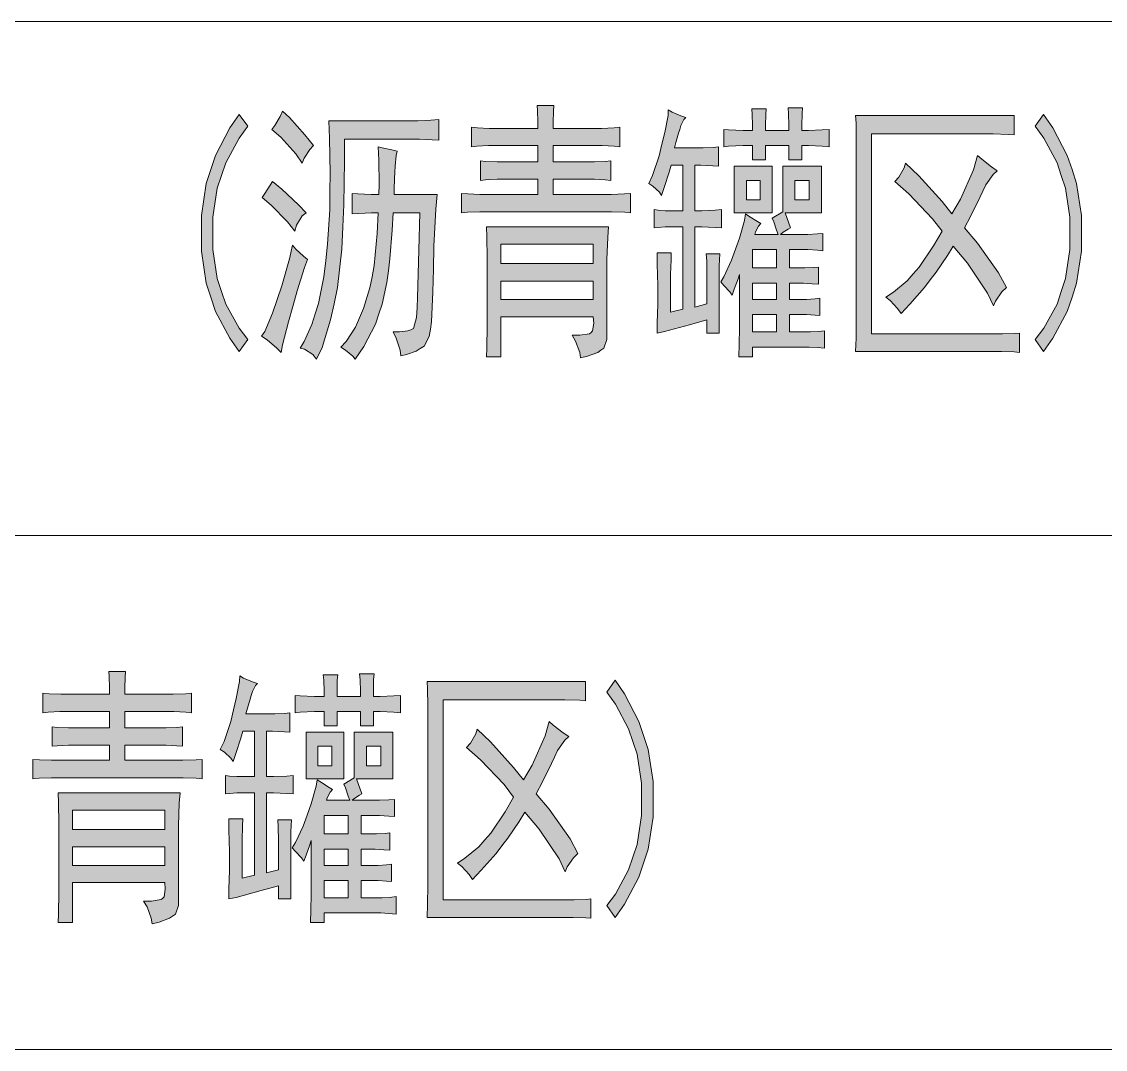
# Model space of a CAD drawing. Header units: millimetres. Extents: x 0 to 207, y 0 to 293.
# Drawn here: x 100.59 to 117.21, y 188.44 to 204.21 of the extents above; entities that cross this region are included whole.
import ezdxf

# ---------------------------------------------------------------- set-up
doc = ezdxf.new("R2010")
doc.units = ezdxf.units.MM

msp = doc.modelspace()

# ---------------------------------------------------------------- hatches: boundary and pattern name
h = msp.add_hatch(color=0)
h.dxf.hatch_style = 2
h.paths.add_polyline_path([(108.757861, 202.921306), (108.750806, 202.836639), (108.74375, 202.663778), (108.74375, 202.572056), (109.385806, 202.572056), (109.488111, 202.572056), (109.682139, 202.579111), (109.766806, 202.589694), (109.766806, 202.289833), (109.682139, 202.296889), (109.495167, 202.307472), (109.396389, 202.307472), (108.74375, 202.307472), (108.74375, 202.057), (109.304667, 202.057), (109.37875, 202.057), (109.541028, 202.064056), (109.629222, 202.074639), (109.629222, 201.774778), (109.541028, 201.781833), (109.37875, 201.792417), (109.304667, 201.792417), (108.74375, 201.792417), (108.74375, 201.559583), (109.523389, 201.559583), (109.63275, 201.559583), (109.837361, 201.566639), (109.929083, 201.573694), (109.929083, 201.277361), (109.844417, 201.284417), (109.639806, 201.291472), (109.523389, 201.291472), (107.710111, 201.291472), (107.618389, 201.291472), (107.431417, 201.284417), (107.339694, 201.277361), (107.339694, 201.573694), (107.438472, 201.566639), (107.621917, 201.559583), (107.710111, 201.559583), (108.510917, 201.559583), (108.510917, 201.792417), (107.978222, 201.792417), (107.8865, 201.792417), (107.710111, 201.781833), (107.628972, 201.774778), (107.628972, 202.074639), (107.710111, 202.064056), (107.8865, 202.057), (107.978222, 202.057), (108.510917, 202.057), (108.510917, 202.307472), (107.851222, 202.307472), (107.752444, 202.307472), (107.572528, 202.296889), (107.491389, 202.289833), (107.491389, 202.589694), (107.583111, 202.579111), (107.763028, 202.572056), (107.851222, 202.572056), (108.510917, 202.572056), (108.510917, 202.670833), (108.507389, 202.847222), (108.500333, 202.921306)])
h = msp.add_hatch(color=0)
h.dxf.hatch_style = 2
h.paths.add_polyline_path([(104.062389, 199.333556), (103.931861, 199.150111), (103.787222, 199.351194), (103.5685, 199.763944), (103.497944, 199.982667), (103.423861, 200.197861), (103.353306, 200.688222), (103.353306, 200.959861), (103.353306, 201.235028), (103.423861, 201.725389), (103.497944, 201.940583), (103.5685, 202.155778), (103.787222, 202.579111), (103.931861, 202.78725), (104.062389, 202.603806), (103.928333, 202.423889), (103.72725, 202.042889), (103.660222, 201.848861), (103.593194, 201.654833), (103.526167, 201.210333), (103.526167, 200.959861), (103.526167, 200.712917), (103.593194, 200.268417), (103.660222, 200.070861), (103.72725, 199.876833), (103.928333, 199.506417)])
h = msp.add_hatch(color=0)
h.dxf.hatch_style = 2
h.paths.add_polyline_path([(104.595083, 202.836639), (104.700917, 202.737861), (104.937278, 202.473278), (105.071333, 202.307472), (105.014889, 202.2475), (104.926694, 202.113444), (104.898472, 202.039361), (104.799694, 202.180472), (104.566861, 202.438), (104.432806, 202.554417), (104.478667, 202.614389), (104.559806, 202.7555)])
h = msp.add_hatch(color=0)
h.dxf.hatch_style = 2
h.paths.add_polyline_path([(111.290806, 199.432333), (111.103833, 199.432333), (111.103833, 199.633417), (110.835722, 199.559333), (110.454722, 199.457028), (110.338306, 199.432333), (110.341833, 199.584028), (110.348889, 199.873306), (110.348889, 200.014417), (110.348889, 200.162583), (110.341833, 200.487139), (110.338306, 200.663528), (110.557028, 200.663528), (110.5535, 200.554167), (110.546444, 200.328389), (110.546444, 200.2155), (110.546444, 199.749833), (110.733417, 199.799222), (110.733417, 201.062167), (110.511167, 201.062167), (110.465306, 201.062167), (110.355944, 201.051583), (110.292444, 201.044528), (110.292444, 201.32675), (110.355944, 201.316167), (110.465306, 201.309111), (110.511167, 201.309111), (110.733417, 201.309111), (110.733417, 202.007611), (110.557028, 202.007611), (110.52175, 201.89825), (110.447667, 201.665417), (110.408861, 201.541944), (110.373583, 201.591333), (110.274806, 201.683056), (110.211306, 201.725389), (110.26775, 201.848861), (110.370056, 202.15225), (110.412389, 202.332167), (110.45825, 202.508556), (110.507639, 202.769611), (110.511167, 202.854278), (110.571139, 202.819), (110.705194, 202.762556), (110.779278, 202.737861), (110.751056, 202.706111), (110.705194, 202.614389), (110.687556, 202.554417), (110.669917, 202.497972), (110.627583, 202.356861), (110.606417, 202.272194), (110.976833, 202.272194), (111.047389, 202.272194), (111.199083, 202.27925), (111.280222, 202.289833), (111.280222, 201.989972), (111.192028, 201.997028), (111.012111, 202.007611), (110.920389, 202.007611), (110.920389, 201.309111), (111.022694, 201.309111), (111.227306, 201.316167), (111.326083, 201.32675), (111.326083, 201.044528), (111.227306, 201.051583), (111.022694, 201.062167), (110.920389, 201.062167), (110.920389, 199.830972), (111.103833, 199.880361), (111.103833, 200.229611), (111.103833, 200.328389), (111.100306, 200.536528), (111.09325, 200.645889), (111.301389, 200.645889), (111.290806, 200.462444)])
h = msp.add_hatch(color=0)
h.dxf.hatch_style = 2
h.paths.add_polyline_path([(112.567861, 202.886028), (112.564333, 202.794306), (112.557278, 202.621444), (112.557278, 202.536778), (112.663111, 202.536778), (112.87125, 202.547361), (112.977083, 202.554417), (112.977083, 202.289833), (112.87125, 202.296889), (112.663111, 202.307472), (112.557278, 202.307472), (112.557278, 202.08875), (112.359722, 202.08875), (112.359722, 202.307472), (111.999889, 202.307472), (111.999889, 202.08875), (111.802333, 202.08875), (111.802333, 202.307472), (111.657694, 202.307472), (111.435444, 202.296889), (111.361361, 202.289833), (111.361361, 202.554417), (111.435444, 202.547361), (111.657694, 202.536778), (111.802333, 202.536778), (111.802333, 202.621444), (111.795278, 202.78725), (111.79175, 202.871917), (112.010472, 202.871917), (112.006944, 202.78725), (111.999889, 202.621444), (111.999889, 202.536778), (112.359722, 202.536778), (112.359722, 202.621444), (112.352667, 202.794306), (112.349139, 202.886028)])
h = msp.add_hatch(color=0)
h.dxf.hatch_style = 2
h.paths.add_polyline_path([(115.813417, 202.473278), (115.725222, 202.480333), (115.492389, 202.487389), (115.34775, 202.487389), (113.626194, 202.487389), (113.626194, 199.418222), (115.520611, 199.418222), (115.637028, 199.418222), (115.824, 199.425278), (115.894556, 199.432333), (115.894556, 199.136), (115.816944, 199.143056), (115.619389, 199.150111), (115.499444, 199.150111), (113.382778, 199.150111), (113.389833, 199.351194), (113.393361, 199.640472), (113.393361, 199.732194), (113.393361, 202.254556), (113.393361, 202.395667), (113.389833, 202.653194), (113.382778, 202.769611), (115.813417, 202.769611)])
h = msp.add_hatch(color=0)
h.dxf.hatch_style = 2
h.paths.add_polyline_path([(116.847056, 200.959861), (116.847056, 200.688222), (116.772972, 200.197861), (116.702417, 199.982667), (116.628333, 199.763944), (116.409611, 199.351194), (116.264972, 199.150111), (116.137972, 199.333556), (116.272028, 199.506417), (116.473111, 199.876833), (116.536611, 200.070861), (116.603639, 200.268417), (116.670667, 200.712917), (116.670667, 200.959861), (116.670667, 201.210333), (116.603639, 201.654833), (116.536611, 201.848861), (116.473111, 202.042889), (116.272028, 202.423889), (116.137972, 202.603806), (116.264972, 202.78725), (116.409611, 202.579111), (116.628333, 202.155778), (116.702417, 201.940583), (116.772972, 201.725389), (116.847056, 201.235028)])
h = msp.add_hatch(color=0)
h.dxf.hatch_style = 2
h.paths.add_polyline_path([(105.117194, 199.033694), (105.06075, 199.100722), (104.93375, 199.185389), (104.863194, 199.1995), (104.926694, 199.301806), (105.043111, 199.562861), (105.096028, 199.725139), (105.148944, 199.887417), (105.230083, 200.296639), (105.258306, 200.547111), (105.286528, 200.794056), (105.318278, 201.323222), (105.321806, 201.601917), (105.325333, 201.877083), (105.31475, 202.420361), (105.304167, 202.688472), (106.595333, 202.688472), (106.669417, 202.688472), (106.866972, 202.695528), (106.990444, 202.706111), (106.990444, 202.388611), (106.891667, 202.395667), (106.694111, 202.40625), (106.595333, 202.40625), (105.547583, 202.40625), (105.547583, 202.074639), (105.533472, 201.400833), (105.519361, 201.062167), (105.50525, 200.719972), (105.438222, 200.130833), (105.385306, 199.880361), (105.332389, 199.633417), (105.201861, 199.210083)])
h = msp.add_hatch(color=0)
h.dxf.hatch_style = 2
h.paths.add_polyline_path([(106.408361, 199.083083), (106.397778, 199.16775), (106.337806, 199.351194), (106.291944, 199.449972), (106.387194, 199.449972), (106.517722, 199.467611), (106.560056, 199.481722), (106.602389, 199.499361), (106.651778, 199.668694), (106.658833, 199.823917), (106.665889, 199.975611), (106.687056, 200.702333), (106.701167, 201.277361), (106.291944, 201.277361), (106.274306, 201.00925), (106.239028, 200.568278), (106.217861, 200.388361), (106.196694, 200.208444), (106.122611, 199.876833), (106.073222, 199.725139), (106.020306, 199.569917), (105.840389, 199.224194), (105.709861, 199.033694), (105.671056, 199.076028), (105.561694, 199.16775), (105.491139, 199.217139), (105.572278, 199.301806), (105.713389, 199.524056), (105.776889, 199.665167), (105.836861, 199.806278), (105.932111, 200.123778), (105.967389, 200.296639), (106.002667, 200.4695), (106.048528, 200.959861), (106.059111, 201.277361), (105.960333, 201.277361), (105.762778, 201.266778), (105.664, 201.259722), (105.664, 201.573694), (105.752194, 201.566639), (105.956806, 201.559583), (106.073222, 201.559583), (106.07675, 201.714806), (106.073222, 202.081694), (106.059111, 202.289833), (106.122611, 202.272194), (106.270778, 202.240444), (106.351917, 202.222806), (106.337806, 202.155778), (106.320167, 201.9935), (106.316639, 201.89825), (106.309583, 201.803), (106.306056, 201.633667), (106.306056, 201.559583), (106.96575, 201.559583), (106.944583, 201.333806), (106.912833, 200.762306), (106.909306, 200.413056), (106.90225, 200.063806), (106.881083, 199.605194), (106.863444, 199.492306), (106.845806, 199.379417), (106.764667, 199.23125), (106.704694, 199.192444), (106.644722, 199.153639), (106.496556, 199.100722)])
h = msp.add_hatch(color=0)
h.dxf.hatch_style = 2
h.paths.add_polyline_path([(114.148306, 202.039361), (114.352917, 201.841806), (114.709222, 201.450222), (114.857389, 201.259722), (114.991444, 201.4855), (115.189, 201.933528), (115.2525, 202.155778), (115.319528, 202.099333), (115.467694, 201.982917), (115.555889, 201.922944), (115.492389, 201.8665), (115.383028, 201.70775), (115.333639, 201.608972), (115.287778, 201.510194), (115.150194, 201.227972), (115.054944, 201.044528), (115.2525, 200.811694), (115.573528, 200.356611), (115.697, 200.130833), (115.626444, 200.063806), (115.527667, 199.922694), (115.499444, 199.848611), (115.404194, 200.046167), (115.097278, 200.504778), (114.882083, 200.762306), (114.793889, 200.621194), (114.6175, 200.363667), (114.529306, 200.24725), (114.437583, 200.130833), (114.215333, 199.873306), (114.081278, 199.732194), (114.028361, 199.806278), (113.911944, 199.92975), (113.848444, 199.982667), (113.964861, 200.05675), (114.173, 200.233139), (114.264722, 200.338972), (114.359972, 200.441278), (114.578694, 200.769361), (114.709222, 200.995139), (114.561056, 201.185639), (114.201222, 201.566639), (113.986028, 201.757139), (114.046, 201.824167), (114.127139, 201.965278)])
h = msp.add_hatch(color=0)
h.paths.add_polyline_path([(111.3155, 200.2155), (111.364889, 200.296639), (111.477778, 200.550639), (111.541278, 200.719972), (111.60125, 200.889306), (111.678861, 201.160944), (111.6965, 201.259722), (111.76, 201.217389), (111.876417, 201.143306), (111.929333, 201.111556), (111.894056, 201.069222), (111.848194, 200.984556), (111.837611, 200.94575), (112.197444, 200.94575), (112.17275, 201.00925), (112.126889, 201.13625), (112.105722, 201.192694), (112.268, 201.291472), (112.268, 201.989972), (112.860667, 201.989972), (112.860667, 201.277361), (112.303278, 201.277361), (112.384417, 201.044528), (112.349139, 201.026889), (112.271528, 200.9775), (112.232722, 200.94575), (112.592556, 200.94575), (112.649, 200.94575), (112.797167, 200.952806), (112.881833, 200.959861), (112.881833, 200.695278), (112.797167, 200.702333), (112.649, 200.712917), (112.592556, 200.712917), (112.370306, 200.712917), (112.370306, 200.430694), (112.546694, 200.430694), (112.603139, 200.430694), (112.737194, 200.43775), (112.814806, 200.444806), (112.814806, 200.180222), (112.719556, 200.187278), (112.5855, 200.197861), (112.546694, 200.197861), (112.370306, 200.197861), (112.370306, 199.947389), (112.567861, 199.947389), (112.627833, 199.947389), (112.761889, 199.957972), (112.835972, 199.965028), (112.835972, 199.700444), (112.761889, 199.7075), (112.627833, 199.714556), (112.567861, 199.714556), (112.370306, 199.714556), (112.370306, 199.449972), (112.663111, 199.449972), (112.691333, 199.449972), (112.814806, 199.457028), (112.906528, 199.467611), (112.906528, 199.1995), (112.797167, 199.210083), (112.673694, 199.217139), (112.663111, 199.217139), (111.802333, 199.217139), (111.802333, 199.068972), (111.594194, 199.068972), (111.597722, 199.259472), (111.604778, 199.506417), (111.604778, 199.566389), (111.604778, 200.328389), (111.580083, 200.264889), (111.523639, 200.106139), (111.488361, 200.014417), (111.453083, 200.063806), (111.364889, 200.162583)])
h.paths.add_polyline_path([(112.17275, 200.430694), (112.17275, 200.712917), (111.802333, 200.712917), (111.802333, 200.430694)])
h.paths.add_polyline_path([(112.17275, 199.449972), (112.17275, 199.714556), (111.802333, 199.714556), (111.802333, 199.449972)])
h.paths.add_polyline_path([(112.17275, 199.947389), (112.17275, 200.197861), (111.802333, 200.197861), (111.802333, 199.947389)])
h.paths.add_polyline_path([(112.673694, 201.474917), (112.673694, 201.774778), (112.451444, 201.774778), (112.451444, 201.474917)])
h = msp.add_hatch(color=0)
h.paths.add_polyline_path([(112.105722, 201.277361), (111.523639, 201.277361), (111.523639, 201.989972), (112.105722, 201.989972)])
h.paths.add_polyline_path([(111.91875, 201.474917), (111.91875, 201.774778), (111.710611, 201.774778), (111.710611, 201.474917)])
h = msp.add_hatch(color=0)
h.dxf.hatch_style = 2
h.paths.add_polyline_path([(104.443389, 201.757139), (104.5845, 201.640722), (104.8385, 201.400833), (104.954917, 201.277361), (104.898472, 201.227972), (104.810278, 201.086861), (104.782056, 200.995139), (104.672694, 201.13625), (104.422222, 201.393778), (104.281111, 201.510194), (104.323444, 201.573694), (104.404583, 201.700694)])
h = msp.add_hatch(color=0)
h.paths.add_polyline_path([(109.036556, 199.400583), (109.1565, 199.400583), (109.304667, 199.42175), (109.325833, 199.442917), (109.350528, 199.464083), (109.368167, 199.584028), (109.361111, 199.682806), (107.942944, 199.682806), (107.942944, 199.068972), (107.720694, 199.068972), (107.72775, 199.1995), (107.734806, 199.541694), (107.734806, 199.749833), (107.734806, 200.395417), (107.734806, 200.578861), (107.72775, 200.910472), (107.720694, 201.062167), (109.593944, 201.062167), (109.583361, 200.903417), (109.56925, 200.561222), (109.56925, 200.381306), (109.56925, 199.432333), (109.56925, 199.333556), (109.523389, 199.1995), (109.477528, 199.16775), (109.431667, 199.136), (109.272917, 199.076028), (109.163556, 199.051333), (109.152972, 199.136), (109.089472, 199.308861)])
h.paths.add_polyline_path([(109.361111, 200.497722), (109.361111, 200.794056), (107.942944, 200.794056), (107.942944, 200.497722)])
h.paths.add_polyline_path([(109.361111, 199.947389), (109.361111, 200.229611), (107.942944, 200.229611), (107.942944, 199.947389)])
h = msp.add_hatch(color=0)
h.dxf.hatch_style = 2
h.paths.add_polyline_path([(104.979611, 200.561222), (104.93375, 200.43775), (104.820861, 200.077917), (104.753833, 199.841556), (104.686806, 199.605194), (104.595083, 199.252417), (104.573917, 199.136), (104.506889, 199.1995), (104.358722, 199.3265), (104.270528, 199.382944), (104.323444, 199.457028), (104.443389, 199.73925), (104.513944, 199.947389), (104.5845, 200.155528), (104.700917, 200.571806), (104.746778, 200.779944), (104.799694, 200.719972), (104.916111, 200.610611)])
h = msp.add_hatch(color=0)
h.dxf.hatch_style = 2
h.paths.add_polyline_path([(102.185611, 194.239444), (102.182083, 194.154778), (102.175028, 193.981917), (102.175028, 193.890194), (102.813556, 193.890194), (102.919389, 193.890194), (103.109889, 193.89725), (103.198083, 193.907833), (103.198083, 193.607972), (103.109889, 193.615028), (102.926444, 193.625611), (102.827667, 193.625611), (102.175028, 193.625611), (102.175028, 193.375139), (102.732417, 193.375139), (102.810028, 193.375139), (102.972306, 193.382194), (103.0605, 193.392778), (103.0605, 193.092917), (102.972306, 193.099972), (102.810028, 193.110556), (102.732417, 193.110556), (102.175028, 193.110556), (102.175028, 192.877722), (102.954667, 192.877722), (103.064028, 192.877722), (103.268639, 192.884778), (103.360361, 192.891833), (103.360361, 192.5955), (103.272167, 192.602556), (103.071083, 192.609611), (102.954667, 192.609611), (101.141389, 192.609611), (101.049667, 192.609611), (100.862694, 192.602556), (100.767444, 192.5955), (100.767444, 192.891833), (100.866222, 192.884778), (101.053194, 192.877722), (101.141389, 192.877722), (101.942194, 192.877722), (101.942194, 193.110556), (101.4095, 193.110556), (101.31425, 193.110556), (101.141389, 193.099972), (101.06025, 193.092917), (101.06025, 193.392778), (101.141389, 193.382194), (101.31425, 193.375139), (101.4095, 193.375139), (101.942194, 193.375139), (101.942194, 193.625611), (101.278972, 193.625611), (101.180194, 193.625611), (101.000278, 193.615028), (100.919139, 193.607972), (100.919139, 193.907833), (101.014389, 193.89725), (101.194306, 193.890194), (101.278972, 193.890194), (101.942194, 193.890194), (101.942194, 193.988972), (101.938667, 194.165361), (101.931611, 194.239444)])
h = msp.add_hatch(color=0)
h.dxf.hatch_style = 2
h.paths.add_polyline_path([(104.722083, 190.750472), (104.535111, 190.750472), (104.535111, 190.951556), (104.267, 190.877472), (103.882472, 190.775167), (103.769583, 190.750472), (103.773111, 190.902167), (103.780167, 191.191444), (103.780167, 191.332556), (103.780167, 191.480722), (103.773111, 191.805278), (103.769583, 191.981667), (103.988306, 191.981667), (103.98125, 191.872306), (103.977722, 191.646528), (103.977722, 191.533639), (103.977722, 191.067972), (104.164694, 191.117361), (104.164694, 192.380306), (103.942444, 192.380306), (103.896583, 192.380306), (103.783694, 192.369722), (103.720194, 192.362667), (103.720194, 192.644889), (103.783694, 192.634306), (103.896583, 192.62725), (103.942444, 192.62725), (104.164694, 192.62725), (104.164694, 193.32575), (103.988306, 193.32575), (103.953028, 193.216389), (103.878944, 192.983556), (103.836611, 192.860083), (103.801333, 192.909472), (103.702556, 193.001194), (103.639056, 193.043528), (103.699028, 193.167), (103.801333, 193.470389), (103.843667, 193.650306), (103.886, 193.826694), (103.935389, 194.08775), (103.942444, 194.172417), (103.998889, 194.137139), (104.132944, 194.080694), (104.210556, 194.056), (104.178806, 194.02425), (104.132944, 193.932528), (104.115306, 193.872556), (104.097667, 193.816111), (104.058861, 193.675), (104.034167, 193.590333), (104.408111, 193.590333), (104.475139, 193.590333), (104.626833, 193.597389), (104.707972, 193.607972), (104.707972, 193.308111), (104.623306, 193.315167), (104.443389, 193.32575), (104.348139, 193.32575), (104.348139, 192.62725), (104.453972, 192.62725), (104.658583, 192.634306), (104.757361, 192.644889), (104.757361, 192.362667), (104.658583, 192.369722), (104.453972, 192.380306), (104.348139, 192.380306), (104.348139, 191.149111), (104.535111, 191.1985), (104.535111, 191.54775), (104.535111, 191.646528), (104.528056, 191.854667), (104.524528, 191.964028), (104.732667, 191.964028), (104.722083, 191.780583)])
h = msp.add_hatch(color=0)
h.dxf.hatch_style = 2
h.paths.add_polyline_path([(105.999139, 194.204167), (105.992083, 194.112444), (105.988556, 193.939583), (105.988556, 193.854917), (106.090861, 193.854917), (106.302528, 193.8655), (106.404833, 193.872556), (106.404833, 193.607972), (106.302528, 193.615028), (106.090861, 193.625611), (105.988556, 193.625611), (105.988556, 193.406889), (105.791, 193.406889), (105.791, 193.625611), (105.431167, 193.625611), (105.431167, 193.406889), (105.233611, 193.406889), (105.233611, 193.625611), (105.085444, 193.625611), (104.866722, 193.615028), (104.789111, 193.607972), (104.789111, 193.872556), (104.866722, 193.8655), (105.085444, 193.854917), (105.233611, 193.854917), (105.233611, 193.939583), (105.226556, 194.105389), (105.2195, 194.190056), (105.44175, 194.190056), (105.434694, 194.105389), (105.431167, 193.939583), (105.431167, 193.854917), (105.791, 193.854917), (105.791, 193.939583), (105.783944, 194.112444), (105.776889, 194.204167)])
h = msp.add_hatch(color=0)
h.dxf.hatch_style = 2
h.paths.add_polyline_path([(110.278333, 192.278), (110.278333, 192.006361), (110.20425, 191.516), (110.130167, 191.300806), (110.059611, 191.082083), (109.840889, 190.669333), (109.69625, 190.46825), (109.56925, 190.651694), (109.699778, 190.824556), (109.900861, 191.194972), (109.967889, 191.389), (110.034917, 191.586556), (110.101944, 192.031056), (110.101944, 192.278), (110.101944, 192.528472), (110.034917, 192.972972), (109.967889, 193.167), (109.900861, 193.361028), (109.699778, 193.7385), (109.56925, 193.921944), (109.69625, 194.105389), (109.840889, 193.89725), (110.059611, 193.473917), (110.130167, 193.258722), (110.20425, 193.043528), (110.278333, 192.553167)])
h = msp.add_hatch(color=0)
h.dxf.hatch_style = 2
h.paths.add_polyline_path([(109.241167, 193.791417), (109.1565, 193.798472), (108.923667, 193.805528), (108.779028, 193.805528), (107.057472, 193.805528), (107.057472, 190.736361), (108.951889, 190.736361), (109.068306, 190.736361), (109.255278, 190.743417), (109.322306, 190.750472), (109.322306, 190.454139), (109.248222, 190.461194), (109.050667, 190.46825), (108.927194, 190.46825), (106.814056, 190.46825), (106.817583, 190.669333), (106.824639, 190.958611), (106.824639, 191.050333), (106.824639, 193.572694), (106.824639, 193.713806), (106.817583, 193.971333), (106.814056, 194.08775), (109.241167, 194.08775)])
h = msp.add_hatch(color=0)
h.dxf.hatch_style = 2
h.paths.add_polyline_path([(107.579583, 193.3575), (107.784194, 193.159944), (108.136972, 192.768361), (108.288667, 192.577861), (108.422722, 192.803639), (108.620278, 193.251667), (108.683778, 193.473917), (108.747278, 193.417472), (108.898972, 193.301056), (108.987167, 193.241083), (108.923667, 193.184639), (108.810778, 193.025889), (108.764917, 192.927111), (108.719056, 192.828333), (108.581472, 192.546111), (108.486222, 192.362667), (108.683778, 192.129833), (109.004806, 191.67475), (109.12475, 191.448972), (109.057722, 191.381944), (108.958944, 191.240833), (108.927194, 191.16675), (108.835472, 191.364306), (108.528556, 191.822917), (108.313361, 192.080444), (108.225167, 191.939333), (108.048778, 191.681806), (107.957056, 191.565389), (107.868861, 191.448972), (107.643083, 191.191444), (107.509028, 191.050333), (107.459639, 191.124417), (107.343222, 191.247889), (107.279722, 191.300806), (107.392611, 191.374889), (107.604278, 191.551278), (107.696, 191.657111), (107.787722, 191.759417), (108.009972, 192.0875), (108.136972, 192.313278), (107.992333, 192.503778), (107.6325, 192.884778), (107.417306, 193.075278), (107.477278, 193.142306), (107.558417, 193.283417)])
h = msp.add_hatch(color=0)
h.paths.add_polyline_path([(104.74325, 191.533639), (104.796167, 191.614778), (104.909056, 191.868778), (104.972556, 192.038111), (105.032528, 192.207444), (105.110139, 192.479083), (105.127778, 192.577861), (105.191278, 192.535528), (105.307694, 192.461444), (105.360611, 192.429694), (105.325333, 192.387361), (105.279472, 192.302694), (105.268889, 192.263889), (105.628722, 192.263889), (105.604028, 192.327389), (105.558167, 192.454389), (105.533472, 192.510833), (105.69575, 192.609611), (105.69575, 193.308111), (106.288417, 193.308111), (106.288417, 192.5955), (105.731028, 192.5955), (105.812167, 192.362667), (105.776889, 192.345028), (105.702806, 192.295639), (105.664, 192.263889), (106.023833, 192.263889), (106.080278, 192.263889), (106.224917, 192.270944), (106.313111, 192.278), (106.313111, 192.013417), (106.224917, 192.020472), (106.080278, 192.031056), (106.023833, 192.031056), (105.801583, 192.031056), (105.801583, 191.748833), (105.977972, 191.748833), (106.034417, 191.748833), (106.168472, 191.755889), (106.242556, 191.762944), (106.242556, 191.498361), (106.150833, 191.505417), (106.016778, 191.516), (105.977972, 191.516), (105.801583, 191.516), (105.801583, 191.265528), (105.999139, 191.265528), (106.059111, 191.265528), (106.189639, 191.276111), (106.26725, 191.283167), (106.26725, 191.018583), (106.189639, 191.025639), (106.059111, 191.032694), (105.999139, 191.032694), (105.801583, 191.032694), (105.801583, 190.768111), (106.090861, 190.768111), (106.122611, 190.768111), (106.242556, 190.775167), (106.337806, 190.78575), (106.337806, 190.517639), (106.224917, 190.528222), (106.104972, 190.535278), (106.090861, 190.535278), (105.233611, 190.535278), (105.233611, 190.387111), (105.021944, 190.387111), (105.029, 190.577611), (105.036056, 190.824556), (105.036056, 190.884528), (105.036056, 191.646528), (105.011361, 191.583028), (104.954917, 191.424278), (104.919639, 191.332556), (104.884361, 191.381944), (104.796167, 191.480722)])
h.paths.add_polyline_path([(105.604028, 191.748833), (105.604028, 192.031056), (105.233611, 192.031056), (105.233611, 191.748833)])
h.paths.add_polyline_path([(105.604028, 190.768111), (105.604028, 191.032694), (105.233611, 191.032694), (105.233611, 190.768111)])
h.paths.add_polyline_path([(105.604028, 191.265528), (105.604028, 191.516), (105.233611, 191.516), (105.233611, 191.265528)])
h.paths.add_polyline_path([(106.104972, 192.793056), (106.104972, 193.092917), (105.882722, 193.092917), (105.882722, 192.793056)])
h = msp.add_hatch(color=0)
h.paths.add_polyline_path([(105.533472, 192.5955), (104.954917, 192.5955), (104.954917, 193.308111), (105.533472, 193.308111)])
h.paths.add_polyline_path([(105.350028, 192.793056), (105.350028, 193.092917), (105.138361, 193.092917), (105.138361, 192.793056)])
h = msp.add_hatch(color=0)
h.paths.add_polyline_path([(102.464306, 190.718722), (102.587778, 190.718722), (102.732417, 190.739889), (102.757111, 190.761056), (102.778278, 190.782222), (102.795917, 190.902167), (102.792389, 191.000944), (101.374222, 191.000944), (101.374222, 190.387111), (101.151972, 190.387111), (101.159028, 190.517639), (101.162556, 190.859833), (101.162556, 191.067972), (101.162556, 191.713556), (101.162556, 191.897), (101.159028, 192.228611), (101.151972, 192.380306), (103.025222, 192.380306), (103.011111, 192.221556), (103.000528, 191.879361), (103.000528, 191.699444), (103.000528, 190.750472), (103.000528, 190.651694), (102.954667, 190.517639), (102.908806, 190.485889), (102.862944, 190.454139), (102.704194, 190.394167), (102.594833, 190.369472), (102.580722, 190.454139), (102.517222, 190.627)])
h.paths.add_polyline_path([(102.792389, 191.815861), (102.792389, 192.112194), (101.374222, 192.112194), (101.374222, 191.815861)])
h.paths.add_polyline_path([(102.792389, 191.265528), (102.792389, 191.54775), (101.374222, 191.54775), (101.374222, 191.265528)])

# ---------------------------------------------------------------- linework, layer by layer
at = {"color": 0, "lineweight": 0}
for points in [[(25.124833, 204.208944), (201.9935, 204.208944)], [(25.124833, 196.327889), (201.9935, 196.327889)], [(25.124833, 188.443306), (201.9935, 188.443306)]]:
    msp.add_lwpolyline(points, dxfattribs=at)
for points in [[(108.757861, 202.921306), (108.750806, 202.836639), (108.74375, 202.663778), (108.74375, 202.572056), (109.385806, 202.572056), (109.488111, 202.572056), (109.682139, 202.579111), (109.766806, 202.589694), (109.766806, 202.289833), (109.682139, 202.296889), (109.495167, 202.307472), (109.396389, 202.307472), (108.74375, 202.307472), (108.74375, 202.057), (109.304667, 202.057), (109.37875, 202.057), (109.541028, 202.064056), (109.629222, 202.074639), (109.629222, 201.774778), (109.541028, 201.781833), (109.37875, 201.792417), (109.304667, 201.792417), (108.74375, 201.792417), (108.74375, 201.559583), (109.523389, 201.559583), (109.63275, 201.559583), (109.837361, 201.566639), (109.929083, 201.573694), (109.929083, 201.277361), (109.844417, 201.284417), (109.639806, 201.291472), (109.523389, 201.291472), (107.710111, 201.291472), (107.618389, 201.291472), (107.431417, 201.284417), (107.339694, 201.277361), (107.339694, 201.573694), (107.438472, 201.566639), (107.621917, 201.559583), (107.710111, 201.559583), (108.510917, 201.559583), (108.510917, 201.792417), (107.978222, 201.792417), (107.8865, 201.792417), (107.710111, 201.781833), (107.628972, 201.774778), (107.628972, 202.074639), (107.710111, 202.064056), (107.8865, 202.057), (107.978222, 202.057), (108.510917, 202.057), (108.510917, 202.307472), (107.851222, 202.307472), (107.752444, 202.307472), (107.572528, 202.296889), (107.491389, 202.289833), (107.491389, 202.589694), (107.583111, 202.579111), (107.763028, 202.572056), (107.851222, 202.572056), (108.510917, 202.572056), (108.510917, 202.670833), (108.507389, 202.847222), (108.500333, 202.921306)], [(104.062389, 199.333556), (103.931861, 199.150111), (103.787222, 199.351194), (103.5685, 199.763944), (103.497944, 199.982667), (103.423861, 200.197861), (103.353306, 200.688222), (103.353306, 200.959861), (103.353306, 201.235028), (103.423861, 201.725389), (103.497944, 201.940583), (103.5685, 202.155778), (103.787222, 202.579111), (103.931861, 202.78725), (104.062389, 202.603806), (103.928333, 202.423889), (103.72725, 202.042889), (103.660222, 201.848861), (103.593194, 201.654833), (103.526167, 201.210333), (103.526167, 200.959861), (103.526167, 200.712917), (103.593194, 200.268417), (103.660222, 200.070861), (103.72725, 199.876833), (103.928333, 199.506417)], [(104.595083, 202.836639), (104.700917, 202.737861), (104.937278, 202.473278), (105.071333, 202.307472), (105.014889, 202.2475), (104.926694, 202.113444), (104.898472, 202.039361), (104.799694, 202.180472), (104.566861, 202.438), (104.432806, 202.554417), (104.478667, 202.614389), (104.559806, 202.7555)], [(111.290806, 199.432333), (111.103833, 199.432333), (111.103833, 199.633417), (110.835722, 199.559333), (110.454722, 199.457028), (110.338306, 199.432333), (110.341833, 199.584028), (110.348889, 199.873306), (110.348889, 200.014417), (110.348889, 200.162583), (110.341833, 200.487139), (110.338306, 200.663528), (110.557028, 200.663528), (110.5535, 200.554167), (110.546444, 200.328389), (110.546444, 200.2155), (110.546444, 199.749833), (110.733417, 199.799222), (110.733417, 201.062167), (110.511167, 201.062167), (110.465306, 201.062167), (110.355944, 201.051583), (110.292444, 201.044528), (110.292444, 201.32675), (110.355944, 201.316167), (110.465306, 201.309111), (110.511167, 201.309111), (110.733417, 201.309111), (110.733417, 202.007611), (110.557028, 202.007611), (110.52175, 201.89825), (110.447667, 201.665417), (110.408861, 201.541944), (110.373583, 201.591333), (110.274806, 201.683056), (110.211306, 201.725389), (110.26775, 201.848861), (110.370056, 202.15225), (110.412389, 202.332167), (110.45825, 202.508556), (110.507639, 202.769611), (110.511167, 202.854278), (110.571139, 202.819), (110.705194, 202.762556), (110.779278, 202.737861), (110.751056, 202.706111), (110.705194, 202.614389), (110.687556, 202.554417), (110.669917, 202.497972), (110.627583, 202.356861), (110.606417, 202.272194), (110.976833, 202.272194), (111.047389, 202.272194), (111.199083, 202.27925), (111.280222, 202.289833), (111.280222, 201.989972), (111.192028, 201.997028), (111.012111, 202.007611), (110.920389, 202.007611), (110.920389, 201.309111), (111.022694, 201.309111), (111.227306, 201.316167), (111.326083, 201.32675), (111.326083, 201.044528), (111.227306, 201.051583), (111.022694, 201.062167), (110.920389, 201.062167), (110.920389, 199.830972), (111.103833, 199.880361), (111.103833, 200.229611), (111.103833, 200.328389), (111.100306, 200.536528), (111.09325, 200.645889), (111.301389, 200.645889), (111.290806, 200.462444)], [(112.567861, 202.886028), (112.564333, 202.794306), (112.557278, 202.621444), (112.557278, 202.536778), (112.663111, 202.536778), (112.87125, 202.547361), (112.977083, 202.554417), (112.977083, 202.289833), (112.87125, 202.296889), (112.663111, 202.307472), (112.557278, 202.307472), (112.557278, 202.08875), (112.359722, 202.08875), (112.359722, 202.307472), (111.999889, 202.307472), (111.999889, 202.08875), (111.802333, 202.08875), (111.802333, 202.307472), (111.657694, 202.307472), (111.435444, 202.296889), (111.361361, 202.289833), (111.361361, 202.554417), (111.435444, 202.547361), (111.657694, 202.536778), (111.802333, 202.536778), (111.802333, 202.621444), (111.795278, 202.78725), (111.79175, 202.871917), (112.010472, 202.871917), (112.006944, 202.78725), (111.999889, 202.621444), (111.999889, 202.536778), (112.359722, 202.536778), (112.359722, 202.621444), (112.352667, 202.794306), (112.349139, 202.886028)], [(115.813417, 202.473278), (115.725222, 202.480333), (115.492389, 202.487389), (115.34775, 202.487389), (113.626194, 202.487389), (113.626194, 199.418222), (115.520611, 199.418222), (115.637028, 199.418222), (115.824, 199.425278), (115.894556, 199.432333), (115.894556, 199.136), (115.816944, 199.143056), (115.619389, 199.150111), (115.499444, 199.150111), (113.382778, 199.150111), (113.389833, 199.351194), (113.393361, 199.640472), (113.393361, 199.732194), (113.393361, 202.254556), (113.393361, 202.395667), (113.389833, 202.653194), (113.382778, 202.769611), (115.813417, 202.769611)], [(116.847056, 200.959861), (116.847056, 200.688222), (116.772972, 200.197861), (116.702417, 199.982667), (116.628333, 199.763944), (116.409611, 199.351194), (116.264972, 199.150111), (116.137972, 199.333556), (116.272028, 199.506417), (116.473111, 199.876833), (116.536611, 200.070861), (116.603639, 200.268417), (116.670667, 200.712917), (116.670667, 200.959861), (116.670667, 201.210333), (116.603639, 201.654833), (116.536611, 201.848861), (116.473111, 202.042889), (116.272028, 202.423889), (116.137972, 202.603806), (116.264972, 202.78725), (116.409611, 202.579111), (116.628333, 202.155778), (116.702417, 201.940583), (116.772972, 201.725389), (116.847056, 201.235028)], [(105.117194, 199.033694), (105.06075, 199.100722), (104.93375, 199.185389), (104.863194, 199.1995), (104.926694, 199.301806), (105.043111, 199.562861), (105.096028, 199.725139), (105.148944, 199.887417), (105.230083, 200.296639), (105.258306, 200.547111), (105.286528, 200.794056), (105.318278, 201.323222), (105.321806, 201.601917), (105.325333, 201.877083), (105.31475, 202.420361), (105.304167, 202.688472), (106.595333, 202.688472), (106.669417, 202.688472), (106.866972, 202.695528), (106.990444, 202.706111), (106.990444, 202.388611), (106.891667, 202.395667), (106.694111, 202.40625), (106.595333, 202.40625), (105.547583, 202.40625), (105.547583, 202.074639), (105.533472, 201.400833), (105.519361, 201.062167), (105.50525, 200.719972), (105.438222, 200.130833), (105.385306, 199.880361), (105.332389, 199.633417), (105.201861, 199.210083)], [(106.408361, 199.083083), (106.397778, 199.16775), (106.337806, 199.351194), (106.291944, 199.449972), (106.387194, 199.449972), (106.517722, 199.467611), (106.560056, 199.481722), (106.602389, 199.499361), (106.651778, 199.668694), (106.658833, 199.823917), (106.665889, 199.975611), (106.687056, 200.702333), (106.701167, 201.277361), (106.291944, 201.277361), (106.274306, 201.00925), (106.239028, 200.568278), (106.217861, 200.388361), (106.196694, 200.208444), (106.122611, 199.876833), (106.073222, 199.725139), (106.020306, 199.569917), (105.840389, 199.224194), (105.709861, 199.033694), (105.671056, 199.076028), (105.561694, 199.16775), (105.491139, 199.217139), (105.572278, 199.301806), (105.713389, 199.524056), (105.776889, 199.665167), (105.836861, 199.806278), (105.932111, 200.123778), (105.967389, 200.296639), (106.002667, 200.4695), (106.048528, 200.959861), (106.059111, 201.277361), (105.960333, 201.277361), (105.762778, 201.266778), (105.664, 201.259722), (105.664, 201.573694), (105.752194, 201.566639), (105.956806, 201.559583), (106.073222, 201.559583), (106.07675, 201.714806), (106.073222, 202.081694), (106.059111, 202.289833), (106.122611, 202.272194), (106.270778, 202.240444), (106.351917, 202.222806), (106.337806, 202.155778), (106.320167, 201.9935), (106.316639, 201.89825), (106.309583, 201.803), (106.306056, 201.633667), (106.306056, 201.559583), (106.96575, 201.559583), (106.944583, 201.333806), (106.912833, 200.762306), (106.909306, 200.413056), (106.90225, 200.063806), (106.881083, 199.605194), (106.863444, 199.492306), (106.845806, 199.379417), (106.764667, 199.23125), (106.704694, 199.192444), (106.644722, 199.153639), (106.496556, 199.100722)], [(114.148306, 202.039361), (114.352917, 201.841806), (114.709222, 201.450222), (114.857389, 201.259722), (114.991444, 201.4855), (115.189, 201.933528), (115.2525, 202.155778), (115.319528, 202.099333), (115.467694, 201.982917), (115.555889, 201.922944), (115.492389, 201.8665), (115.383028, 201.70775), (115.333639, 201.608972), (115.287778, 201.510194), (115.150194, 201.227972), (115.054944, 201.044528), (115.2525, 200.811694), (115.573528, 200.356611), (115.697, 200.130833), (115.626444, 200.063806), (115.527667, 199.922694), (115.499444, 199.848611), (115.404194, 200.046167), (115.097278, 200.504778), (114.882083, 200.762306), (114.793889, 200.621194), (114.6175, 200.363667), (114.529306, 200.24725), (114.437583, 200.130833), (114.215333, 199.873306), (114.081278, 199.732194), (114.028361, 199.806278), (113.911944, 199.92975), (113.848444, 199.982667), (113.964861, 200.05675), (114.173, 200.233139), (114.264722, 200.338972), (114.359972, 200.441278), (114.578694, 200.769361), (114.709222, 200.995139), (114.561056, 201.185639), (114.201222, 201.566639), (113.986028, 201.757139), (114.046, 201.824167), (114.127139, 201.965278)], [(111.3155, 200.2155), (111.364889, 200.296639), (111.477778, 200.550639), (111.541278, 200.719972), (111.60125, 200.889306), (111.678861, 201.160944), (111.6965, 201.259722), (111.76, 201.217389), (111.876417, 201.143306), (111.929333, 201.111556), (111.894056, 201.069222), (111.848194, 200.984556), (111.837611, 200.94575), (112.197444, 200.94575), (112.17275, 201.00925), (112.126889, 201.13625), (112.105722, 201.192694), (112.268, 201.291472), (112.268, 201.989972), (112.860667, 201.989972), (112.860667, 201.277361), (112.303278, 201.277361), (112.384417, 201.044528), (112.349139, 201.026889), (112.271528, 200.9775), (112.232722, 200.94575), (112.592556, 200.94575), (112.649, 200.94575), (112.797167, 200.952806), (112.881833, 200.959861), (112.881833, 200.695278), (112.797167, 200.702333), (112.649, 200.712917), (112.592556, 200.712917), (112.370306, 200.712917), (112.370306, 200.430694), (112.546694, 200.430694), (112.603139, 200.430694), (112.737194, 200.43775), (112.814806, 200.444806), (112.814806, 200.180222), (112.719556, 200.187278), (112.5855, 200.197861), (112.546694, 200.197861), (112.370306, 200.197861), (112.370306, 199.947389), (112.567861, 199.947389), (112.627833, 199.947389), (112.761889, 199.957972), (112.835972, 199.965028), (112.835972, 199.700444), (112.761889, 199.7075), (112.627833, 199.714556), (112.567861, 199.714556), (112.370306, 199.714556), (112.370306, 199.449972), (112.663111, 199.449972), (112.691333, 199.449972), (112.814806, 199.457028), (112.906528, 199.467611), (112.906528, 199.1995), (112.797167, 199.210083), (112.673694, 199.217139), (112.663111, 199.217139), (111.802333, 199.217139), (111.802333, 199.068972), (111.594194, 199.068972), (111.597722, 199.259472), (111.604778, 199.506417), (111.604778, 199.566389), (111.604778, 200.328389), (111.580083, 200.264889), (111.523639, 200.106139), (111.488361, 200.014417), (111.453083, 200.063806), (111.364889, 200.162583)], [(112.105722, 201.277361), (111.523639, 201.277361), (111.523639, 201.989972), (112.105722, 201.989972)], [(104.443389, 201.757139), (104.5845, 201.640722), (104.8385, 201.400833), (104.954917, 201.277361), (104.898472, 201.227972), (104.810278, 201.086861), (104.782056, 200.995139), (104.672694, 201.13625), (104.422222, 201.393778), (104.281111, 201.510194), (104.323444, 201.573694), (104.404583, 201.700694)], [(111.91875, 201.474917), (111.91875, 201.774778), (111.710611, 201.774778), (111.710611, 201.474917)], [(112.673694, 201.474917), (112.673694, 201.774778), (112.451444, 201.774778), (112.451444, 201.474917)], [(109.036556, 199.400583), (109.1565, 199.400583), (109.304667, 199.42175), (109.325833, 199.442917), (109.350528, 199.464083), (109.368167, 199.584028), (109.361111, 199.682806), (107.942944, 199.682806), (107.942944, 199.068972), (107.720694, 199.068972), (107.72775, 199.1995), (107.734806, 199.541694), (107.734806, 199.749833), (107.734806, 200.395417), (107.734806, 200.578861), (107.72775, 200.910472), (107.720694, 201.062167), (109.593944, 201.062167), (109.583361, 200.903417), (109.56925, 200.561222), (109.56925, 200.381306), (109.56925, 199.432333), (109.56925, 199.333556), (109.523389, 199.1995), (109.477528, 199.16775), (109.431667, 199.136), (109.272917, 199.076028), (109.163556, 199.051333), (109.152972, 199.136), (109.089472, 199.308861)], [(104.979611, 200.561222), (104.93375, 200.43775), (104.820861, 200.077917), (104.753833, 199.841556), (104.686806, 199.605194), (104.595083, 199.252417), (104.573917, 199.136), (104.506889, 199.1995), (104.358722, 199.3265), (104.270528, 199.382944), (104.323444, 199.457028), (104.443389, 199.73925), (104.513944, 199.947389), (104.5845, 200.155528), (104.700917, 200.571806), (104.746778, 200.779944), (104.799694, 200.719972), (104.916111, 200.610611)], [(109.361111, 200.497722), (109.361111, 200.794056), (107.942944, 200.794056), (107.942944, 200.497722)], [(112.17275, 200.430694), (112.17275, 200.712917), (111.802333, 200.712917), (111.802333, 200.430694)], [(109.361111, 199.947389), (109.361111, 200.229611), (107.942944, 200.229611), (107.942944, 199.947389)], [(112.17275, 199.947389), (112.17275, 200.197861), (111.802333, 200.197861), (111.802333, 199.947389)], [(112.17275, 199.449972), (112.17275, 199.714556), (111.802333, 199.714556), (111.802333, 199.449972)], [(102.185611, 194.239444), (102.182083, 194.154778), (102.175028, 193.981917), (102.175028, 193.890194), (102.813556, 193.890194), (102.919389, 193.890194), (103.109889, 193.89725), (103.198083, 193.907833), (103.198083, 193.607972), (103.109889, 193.615028), (102.926444, 193.625611), (102.827667, 193.625611), (102.175028, 193.625611), (102.175028, 193.375139), (102.732417, 193.375139), (102.810028, 193.375139), (102.972306, 193.382194), (103.0605, 193.392778), (103.0605, 193.092917), (102.972306, 193.099972), (102.810028, 193.110556), (102.732417, 193.110556), (102.175028, 193.110556), (102.175028, 192.877722), (102.954667, 192.877722), (103.064028, 192.877722), (103.268639, 192.884778), (103.360361, 192.891833), (103.360361, 192.5955), (103.272167, 192.602556), (103.071083, 192.609611), (102.954667, 192.609611), (101.141389, 192.609611), (101.049667, 192.609611), (100.862694, 192.602556), (100.767444, 192.5955), (100.767444, 192.891833), (100.866222, 192.884778), (101.053194, 192.877722), (101.141389, 192.877722), (101.942194, 192.877722), (101.942194, 193.110556), (101.4095, 193.110556), (101.31425, 193.110556), (101.141389, 193.099972), (101.06025, 193.092917), (101.06025, 193.392778), (101.141389, 193.382194), (101.31425, 193.375139), (101.4095, 193.375139), (101.942194, 193.375139), (101.942194, 193.625611), (101.278972, 193.625611), (101.180194, 193.625611), (101.000278, 193.615028), (100.919139, 193.607972), (100.919139, 193.907833), (101.014389, 193.89725), (101.194306, 193.890194), (101.278972, 193.890194), (101.942194, 193.890194), (101.942194, 193.988972), (101.938667, 194.165361), (101.931611, 194.239444)], [(104.722083, 190.750472), (104.535111, 190.750472), (104.535111, 190.951556), (104.267, 190.877472), (103.882472, 190.775167), (103.769583, 190.750472), (103.773111, 190.902167), (103.780167, 191.191444), (103.780167, 191.332556), (103.780167, 191.480722), (103.773111, 191.805278), (103.769583, 191.981667), (103.988306, 191.981667), (103.98125, 191.872306), (103.977722, 191.646528), (103.977722, 191.533639), (103.977722, 191.067972), (104.164694, 191.117361), (104.164694, 192.380306), (103.942444, 192.380306), (103.896583, 192.380306), (103.783694, 192.369722), (103.720194, 192.362667), (103.720194, 192.644889), (103.783694, 192.634306), (103.896583, 192.62725), (103.942444, 192.62725), (104.164694, 192.62725), (104.164694, 193.32575), (103.988306, 193.32575), (103.953028, 193.216389), (103.878944, 192.983556), (103.836611, 192.860083), (103.801333, 192.909472), (103.702556, 193.001194), (103.639056, 193.043528), (103.699028, 193.167), (103.801333, 193.470389), (103.843667, 193.650306), (103.886, 193.826694), (103.935389, 194.08775), (103.942444, 194.172417), (103.998889, 194.137139), (104.132944, 194.080694), (104.210556, 194.056), (104.178806, 194.02425), (104.132944, 193.932528), (104.115306, 193.872556), (104.097667, 193.816111), (104.058861, 193.675), (104.034167, 193.590333), (104.408111, 193.590333), (104.475139, 193.590333), (104.626833, 193.597389), (104.707972, 193.607972), (104.707972, 193.308111), (104.623306, 193.315167), (104.443389, 193.32575), (104.348139, 193.32575), (104.348139, 192.62725), (104.453972, 192.62725), (104.658583, 192.634306), (104.757361, 192.644889), (104.757361, 192.362667), (104.658583, 192.369722), (104.453972, 192.380306), (104.348139, 192.380306), (104.348139, 191.149111), (104.535111, 191.1985), (104.535111, 191.54775), (104.535111, 191.646528), (104.528056, 191.854667), (104.524528, 191.964028), (104.732667, 191.964028), (104.722083, 191.780583)], [(105.999139, 194.204167), (105.992083, 194.112444), (105.988556, 193.939583), (105.988556, 193.854917), (106.090861, 193.854917), (106.302528, 193.8655), (106.404833, 193.872556), (106.404833, 193.607972), (106.302528, 193.615028), (106.090861, 193.625611), (105.988556, 193.625611), (105.988556, 193.406889), (105.791, 193.406889), (105.791, 193.625611), (105.431167, 193.625611), (105.431167, 193.406889), (105.233611, 193.406889), (105.233611, 193.625611), (105.085444, 193.625611), (104.866722, 193.615028), (104.789111, 193.607972), (104.789111, 193.872556), (104.866722, 193.8655), (105.085444, 193.854917), (105.233611, 193.854917), (105.233611, 193.939583), (105.226556, 194.105389), (105.2195, 194.190056), (105.44175, 194.190056), (105.434694, 194.105389), (105.431167, 193.939583), (105.431167, 193.854917), (105.791, 193.854917), (105.791, 193.939583), (105.783944, 194.112444), (105.776889, 194.204167)], [(110.278333, 192.278), (110.278333, 192.006361), (110.20425, 191.516), (110.130167, 191.300806), (110.059611, 191.082083), (109.840889, 190.669333), (109.69625, 190.46825), (109.56925, 190.651694), (109.699778, 190.824556), (109.900861, 191.194972), (109.967889, 191.389), (110.034917, 191.586556), (110.101944, 192.031056), (110.101944, 192.278), (110.101944, 192.528472), (110.034917, 192.972972), (109.967889, 193.167), (109.900861, 193.361028), (109.699778, 193.7385), (109.56925, 193.921944), (109.69625, 194.105389), (109.840889, 193.89725), (110.059611, 193.473917), (110.130167, 193.258722), (110.20425, 193.043528), (110.278333, 192.553167)], [(109.241167, 193.791417), (109.1565, 193.798472), (108.923667, 193.805528), (108.779028, 193.805528), (107.057472, 193.805528), (107.057472, 190.736361), (108.951889, 190.736361), (109.068306, 190.736361), (109.255278, 190.743417), (109.322306, 190.750472), (109.322306, 190.454139), (109.248222, 190.461194), (109.050667, 190.46825), (108.927194, 190.46825), (106.814056, 190.46825), (106.817583, 190.669333), (106.824639, 190.958611), (106.824639, 191.050333), (106.824639, 193.572694), (106.824639, 193.713806), (106.817583, 193.971333), (106.814056, 194.08775), (109.241167, 194.08775)], [(107.579583, 193.3575), (107.784194, 193.159944), (108.136972, 192.768361), (108.288667, 192.577861), (108.422722, 192.803639), (108.620278, 193.251667), (108.683778, 193.473917), (108.747278, 193.417472), (108.898972, 193.301056), (108.987167, 193.241083), (108.923667, 193.184639), (108.810778, 193.025889), (108.764917, 192.927111), (108.719056, 192.828333), (108.581472, 192.546111), (108.486222, 192.362667), (108.683778, 192.129833), (109.004806, 191.67475), (109.12475, 191.448972), (109.057722, 191.381944), (108.958944, 191.240833), (108.927194, 191.16675), (108.835472, 191.364306), (108.528556, 191.822917), (108.313361, 192.080444), (108.225167, 191.939333), (108.048778, 191.681806), (107.957056, 191.565389), (107.868861, 191.448972), (107.643083, 191.191444), (107.509028, 191.050333), (107.459639, 191.124417), (107.343222, 191.247889), (107.279722, 191.300806), (107.392611, 191.374889), (107.604278, 191.551278), (107.696, 191.657111), (107.787722, 191.759417), (108.009972, 192.0875), (108.136972, 192.313278), (107.992333, 192.503778), (107.6325, 192.884778), (107.417306, 193.075278), (107.477278, 193.142306), (107.558417, 193.283417)], [(104.74325, 191.533639), (104.796167, 191.614778), (104.909056, 191.868778), (104.972556, 192.038111), (105.032528, 192.207444), (105.110139, 192.479083), (105.127778, 192.577861), (105.191278, 192.535528), (105.307694, 192.461444), (105.360611, 192.429694), (105.325333, 192.387361), (105.279472, 192.302694), (105.268889, 192.263889), (105.628722, 192.263889), (105.604028, 192.327389), (105.558167, 192.454389), (105.533472, 192.510833), (105.69575, 192.609611), (105.69575, 193.308111), (106.288417, 193.308111), (106.288417, 192.5955), (105.731028, 192.5955), (105.812167, 192.362667), (105.776889, 192.345028), (105.702806, 192.295639), (105.664, 192.263889), (106.023833, 192.263889), (106.080278, 192.263889), (106.224917, 192.270944), (106.313111, 192.278), (106.313111, 192.013417), (106.224917, 192.020472), (106.080278, 192.031056), (106.023833, 192.031056), (105.801583, 192.031056), (105.801583, 191.748833), (105.977972, 191.748833), (106.034417, 191.748833), (106.168472, 191.755889), (106.242556, 191.762944), (106.242556, 191.498361), (106.150833, 191.505417), (106.016778, 191.516), (105.977972, 191.516), (105.801583, 191.516), (105.801583, 191.265528), (105.999139, 191.265528), (106.059111, 191.265528), (106.189639, 191.276111), (106.26725, 191.283167), (106.26725, 191.018583), (106.189639, 191.025639), (106.059111, 191.032694), (105.999139, 191.032694), (105.801583, 191.032694), (105.801583, 190.768111), (106.090861, 190.768111), (106.122611, 190.768111), (106.242556, 190.775167), (106.337806, 190.78575), (106.337806, 190.517639), (106.224917, 190.528222), (106.104972, 190.535278), (106.090861, 190.535278), (105.233611, 190.535278), (105.233611, 190.387111), (105.021944, 190.387111), (105.029, 190.577611), (105.036056, 190.824556), (105.036056, 190.884528), (105.036056, 191.646528), (105.011361, 191.583028), (104.954917, 191.424278), (104.919639, 191.332556), (104.884361, 191.381944), (104.796167, 191.480722)], [(105.533472, 192.5955), (104.954917, 192.5955), (104.954917, 193.308111), (105.533472, 193.308111)], [(105.350028, 192.793056), (105.350028, 193.092917), (105.138361, 193.092917), (105.138361, 192.793056)], [(106.104972, 192.793056), (106.104972, 193.092917), (105.882722, 193.092917), (105.882722, 192.793056)], [(102.464306, 190.718722), (102.587778, 190.718722), (102.732417, 190.739889), (102.757111, 190.761056), (102.778278, 190.782222), (102.795917, 190.902167), (102.792389, 191.000944), (101.374222, 191.000944), (101.374222, 190.387111), (101.151972, 190.387111), (101.159028, 190.517639), (101.162556, 190.859833), (101.162556, 191.067972), (101.162556, 191.713556), (101.162556, 191.897), (101.159028, 192.228611), (101.151972, 192.380306), (103.025222, 192.380306), (103.011111, 192.221556), (103.000528, 191.879361), (103.000528, 191.699444), (103.000528, 190.750472), (103.000528, 190.651694), (102.954667, 190.517639), (102.908806, 190.485889), (102.862944, 190.454139), (102.704194, 190.394167), (102.594833, 190.369472), (102.580722, 190.454139), (102.517222, 190.627)], [(102.792389, 191.815861), (102.792389, 192.112194), (101.374222, 192.112194), (101.374222, 191.815861)], [(105.604028, 191.748833), (105.604028, 192.031056), (105.233611, 192.031056), (105.233611, 191.748833)], [(102.792389, 191.265528), (102.792389, 191.54775), (101.374222, 191.54775), (101.374222, 191.265528)], [(105.604028, 191.265528), (105.604028, 191.516), (105.233611, 191.516), (105.233611, 191.265528)], [(105.604028, 190.768111), (105.604028, 191.032694), (105.233611, 191.032694), (105.233611, 190.768111)]]:
    msp.add_lwpolyline(points, close=True, dxfattribs=at)

doc.saveas('drawing.dxf')
